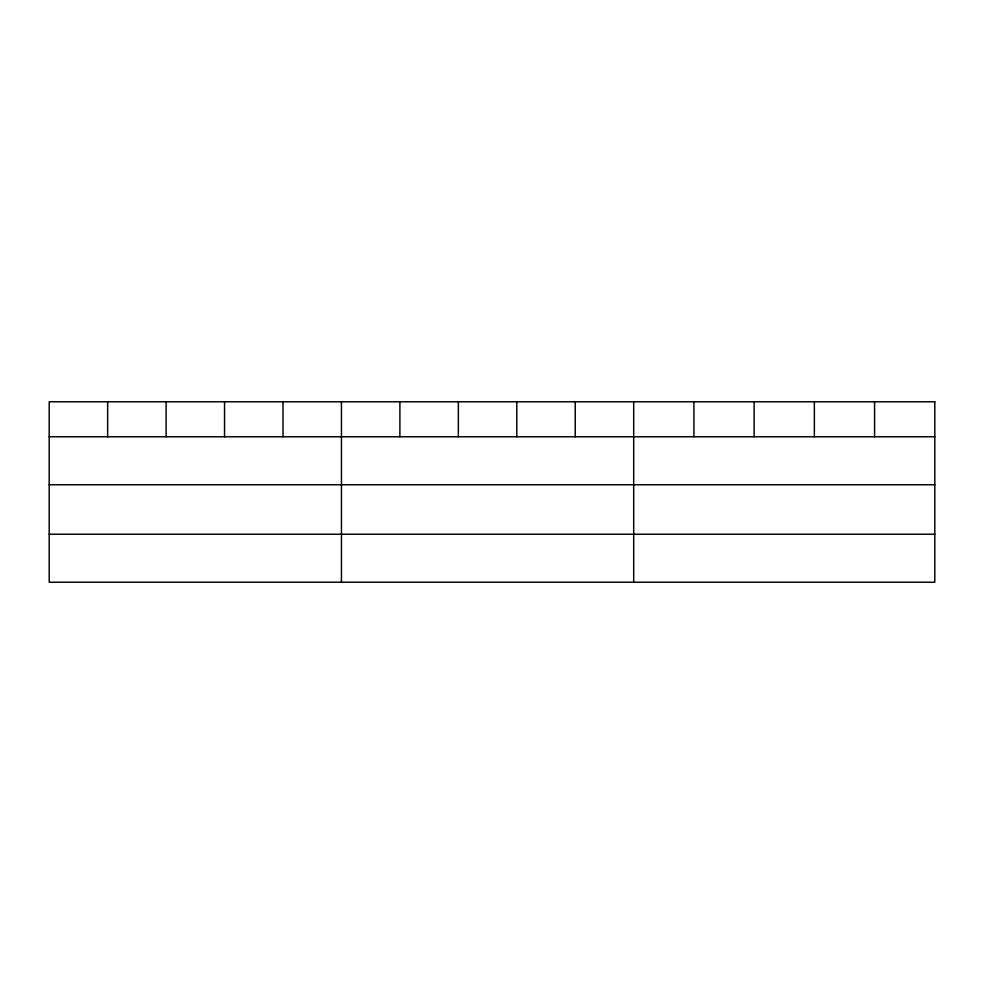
<?xml version="1.0" encoding="UTF-8"?>
<svg xmlns="http://www.w3.org/2000/svg" width="984" height="984" viewBox="0 0 984 984"><rect width="100%" height="100%" fill="white"/><g stroke="black" fill="none" stroke-linecap="round" stroke-linejoin="round"><path stroke-width="1.48" d="M49.2 436.773L934.8 436.773M49.2 484.768L934.8 484.768M49.2 534.226L934.8 534.226M874.579 401.779L874.579 436.773M814.358 401.779L814.358 436.773M754.138 401.779L754.138 436.773M693.917 401.779L693.917 436.773M633.696 401.779L633.696 582.221M575.246 401.779L575.246 436.773M516.797 401.779L516.797 436.773M458.347 401.779L458.347 436.773M399.898 401.779L399.898 436.773M341.448 401.779L341.448 582.221M282.998 401.779L282.998 436.773M224.549 401.779L224.549 436.773M166.099 401.779L166.099 436.773M107.65 401.779L107.65 436.773M934.8 401.779L49.2 401.779L49.2 582.221L934.8 582.221L934.8 401.779"/></g></svg>
